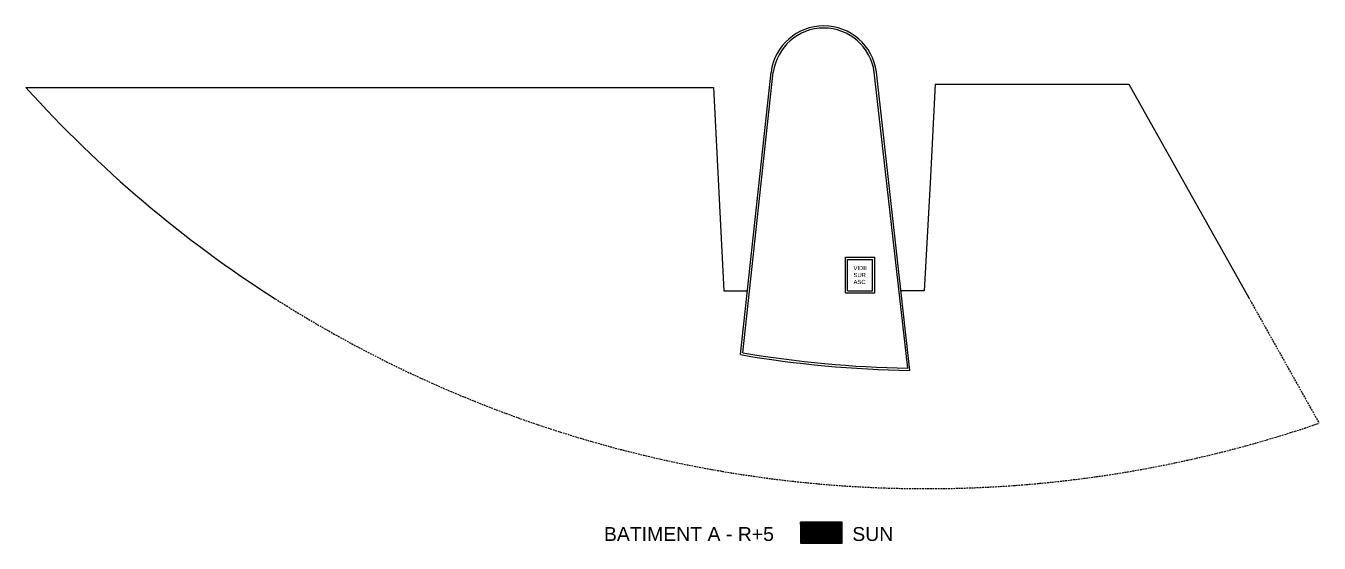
# Model space of a CAD drawing. Extents: x -14497 to -5039, y -16915 to 19656.
# Drawn here: x -14336 to -5039, y 15935 to 19656 of the extents above; entities that cross this region are included whole.
import ezdxf

# ---------------------------------------------------------------- set-up
doc = ezdxf.new("R2010")
doc.units = 0
doc.header["$MEASUREMENT"] = 0
doc.linetypes.add('CACHE', pattern=[0.375, 0.25, -0.125])
for name, color, linetype in [('BA_MENUIS_EXTERIEURE', 6, 'CONTINUOUS'), ('BA_STRUCTURE', 5, 'CONTINUOUS'), ('Nom. texte', 250, 'CONTINUOUS'), ('SUN', 2, 'CONTINUOUS')]:
    doc.layers.add(name, color=color, linetype=linetype)
doc.styles.add('ARIAL', font='arial.ttf')

msp = doc.modelspace()

# ---------------------------------------------------------------- hatches: boundary and pattern name
at = {"layer": 'SUN'}
h = msp.add_hatch(dxfattribs=at)
h.set_pattern_fill('ANSI31', color=256)
h.set_pattern_definition([(45, (2, 13817.15624), (-0.0883883476, 0.0883883476), [])])
h.paths.add_polyline_path([(-8467, 15934.7), (-8467, 16084.7), (-8767, 16084.7), (-8767, 15934.7)])

# ---------------------------------------------------------------- linework, layer by layer
at = {"layer": 'BA_MENUIS_EXTERIEURE'}
for p, q in [((-14336.4, 19212.8), (-9392.3, 19212.8)), ((-9392.3, 19212.8), (-9319.3, 17750.7)), ((-7798.3, 19237), (-7836.1, 18525)), ((-7798.3, 19237), (-6406.8, 19237)), ((-6406.8, 19237), (-5544.9, 17700))]:
    msp.add_line(p, q, dxfattribs=at)
at = {"layer": 'BA_MENUIS_EXTERIEURE', "ltscale": 7}
msp.add_line((-7836.1, 18525), (-7877.2, 17750.7), dxfattribs=at)
at = {"layer": 'BA_MENUIS_EXTERIEURE', "linetype": 'CACHE', "ltscale": 50}
msp.add_line((-5544.9, 17700), (-5038.7, 16797.5), dxfattribs=at)
at = {"layer": 'BA_MENUIS_EXTERIEURE', "ltscale": 10}
msp.add_arc((-7862.4, 25031), 8704.2, 221.94578, 237.46172, dxfattribs=at)
at = {"layer": 'BA_MENUIS_EXTERIEURE', "linetype": 'CACHE', "ltscale": 50}
msp.add_arc((-7862.4, 25031), 8704.2, 237.46172, 288.92936, dxfattribs=at)
at = {"layer": 'BA_STRUCTURE'}
for p, q in [((-9199.7, 17291.1), (-8978.6, 19323.7)), ((-9182.6, 17304.4), (-8962.7, 19321.6)), ((-7996.9, 17193.7), (-8237.2, 19321.6)), ((-7980.3, 17177.4), (-8221.3, 19323.5)), ((-8445, 17734.7), (-8445, 17990.9)), ((-8445, 17990.9), (-8233, 17990.9)), ((-8429, 17750.7), (-8429, 17974.9)), ((-8429, 17974.9), (-8249, 17974.9)), ((-8249, 17750.7), (-8249, 17974.9)), ((-8233, 17734.7), (-8233, 17990.9)), ((-9319.3, 17750.7), (-9149.7, 17750.7)), ((-8445, 17734.7), (-8233, 17734.7)), ((-8429, 17750.7), (-8249, 17750.7)), ((-7877.2, 17750.7), (-8044.7, 17750.7))]:
    msp.add_line(p, q, dxfattribs=at)
for points in [[(-9182.6, 17304.4, 0.038105), (-7996.9, 17193.7, 0.038105)], [(-9199.7, 17291.1, 0.03911), (-7980.3, 17177.4, 0.03911)]]:
    msp.add_lwpolyline(points, format="xyb", dxfattribs=at)
for radius, start in [(381.9, 7.45355), (365.9, 7.47619)]:
    msp.add_arc((-8600, 19274), radius, start, 172.52381, dxfattribs=at)
at = {"layer": 'SUN'}
msp.add_lwpolyline([(-8767, 15934.7), (-8467, 15934.7), (-8467, 16084.7), (-8767, 16084.7)], close=True, dxfattribs=at)

# ---------------------------------------------------------------- texts
at = {"layer": 'Nom. texte', "insert": (-8386.1, 17928.5), "char_height": 30, "attachment_point": 1, "style": 'ARIAL'}
msp.add_mtext_dynamic_manual_height_columns('VIDE SUR ASC', width=30, gutter_width=1193.2, heights=[0], dxfattribs=at)
at = {"layer": 'Nom. texte', "color": 0, "insert": (-10180.7, 15999.6), "char_height": 100, "width": 1335.606, "attachment_point": 4, "style": 'ARIAL'}
msp.add_mtext('{\\C256;BATIMENT A - R+5}', dxfattribs=at)
at = {"layer": 'SUN', "color": 0, "insert": (-8395.2, 15999.6), "char_height": 100, "width": 378.655, "attachment_point": 4, "style": 'ARIAL'}
msp.add_mtext('{\\C256;SUN}', dxfattribs=at)

doc.saveas('drawing.dxf')
